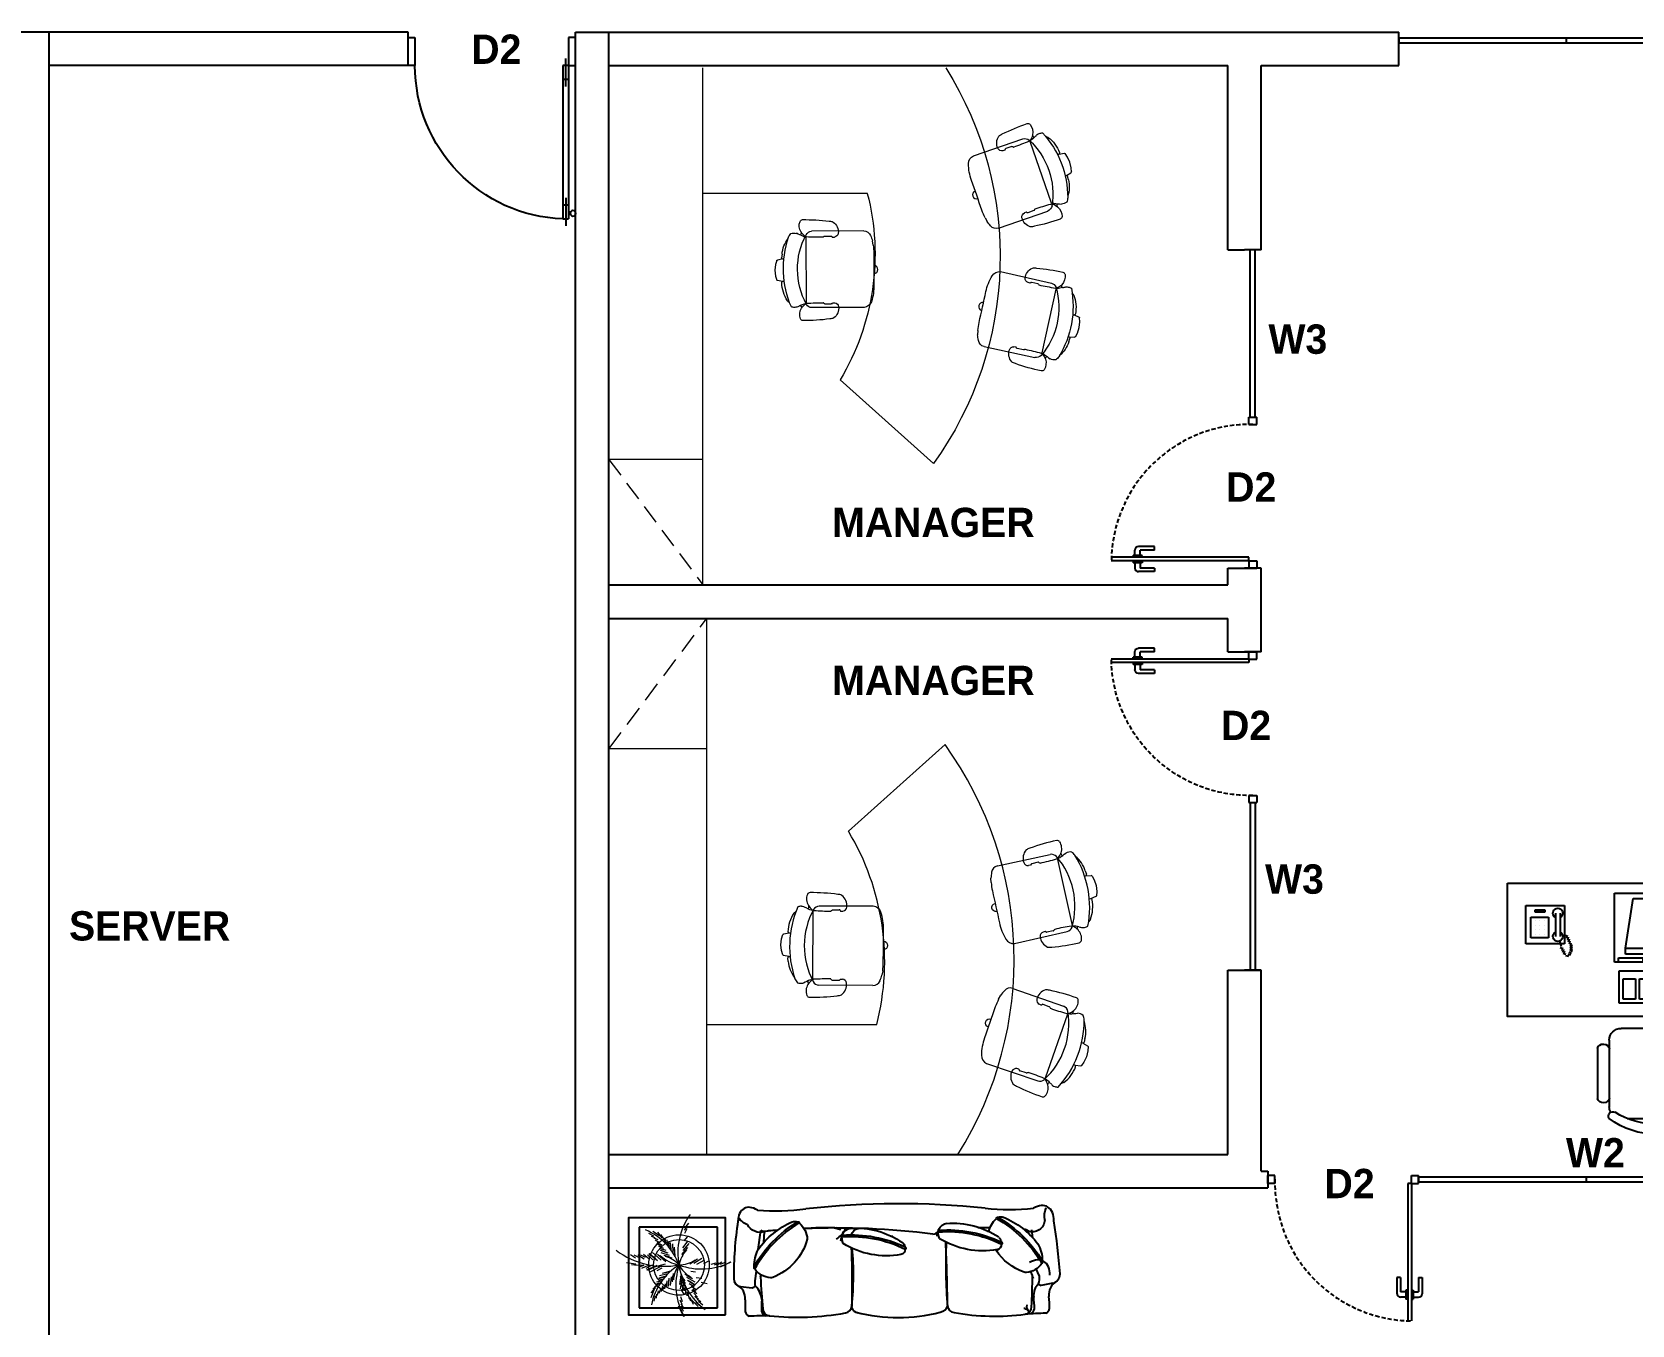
# Model space of a CAD drawing. Header units: inches. Extents: x 478327 to 492265, y -26791 to -22136.
# Drawn here: x 480167.1 to 480597, y -26085 to -25737.6 of the extents above; entities that cross this region are included whole.
import ezdxf

# ---------------------------------------------------------------- set-up
doc = ezdxf.new("R2010")
doc.units = ezdxf.units.IN
doc.header["$MEASUREMENT"] = 0
doc.linetypes.add('DASHED', pattern=[0.75, 0.5, -0.25])
doc.linetypes.add('HIDDEN2', pattern=[0.1875, 0.125, -0.0625])
for name, color, linetype in [('_new', 212, 'Continuous'), ('A-Door', 1, 'Continuous'), ('furniture', 201, 'Continuous'), ('GLAZING', 4, 'Continuous'), ('I-WALL-FULL', 5, 'Continuous'), ('I-WALL-IN', 3, 'Continuous')]:
    doc.layers.add(name, color=color, linetype=linetype)
for name, color, linetype, lineweight in [('A-furniture', 8, 'Continuous', 9), ('COL HATCH', 56, 'Continuous', 0), ('I-ANNO-TEXT', 7, 'Continuous', 18), ('steps', 165, 'Continuous', 9), ('TREE', 94, 'Continuous', 0)]:
    doc.layers.add(name, color=color, linetype=linetype, lineweight=lineweight)
doc.styles.add('MICRO', font='')
doc.styles.get('MICRO').set_extended_font_data('MicrogrammaSSi', bold=True)

# ---------------------------------------------------------------- blocks, each defined once
blk = doc.blocks.new('2D-R120')
at = {"layer": 'A-Door'}
for p, q in [((-0.09, 1.299), (-0.05, 1.299)), ((-0.09, 0.2), (-0.09, 1.299)), ((-0.07, 1.149), (-0.07, 1.349)), ((-0.05, 0.2), (-0.05, 1.299)), ((-0.038, 1.267), (-0.05, 1.267)), ((-0.09, 1.199), (-0.05, 1.199)), ((-0.038, 1.251), (-0.05, 1.251)), ((-0.07, 0.35), (-0.07, 0.15)), ((-0.05, 0.3), (-0.09, 0.3)), ((-1.15, 0.2), (-1.2, 0.2)), ((-1.2, 0.2), (-1.2, 0)), ((-1.15, 0), (-1.15, 0.2)), ((-0.05, 0.2), (-0.09, 0.2)), ((-0.05, 0), (-0.05, 0.2)), ((-0.05, 0.2), (0, 0.2)), ((0, 0.2), (0, 0)), ((-1.2, 0), (-1.15, 0)), ((0, 0), (-0.05, 0))]:
    blk.add_line(p, q, dxfattribs=at)
blk.add_circle((-0.018, 1.259), 0.02, dxfattribs=at)
blk.add_arc((-0.05, 0.2), 1.1, 92.0839, 180, dxfattribs=at)
blk = doc.blocks.new('A$C6A0E07C9')
at = {"layer": 'A-furniture'}
for p, q in [((-0.2691, 0.1773), (-0.2664, 0.2046)), ((-0.2138, 0.2718), (0.1182, 0.2876)), ((-0.0121, 0.2424), (-0.025, 0.2422)), ((-0.0115, 0.2426), (-0.0121, 0.2424)), ((-0.0112, 0.2428), (-0.0115, 0.2426)), ((-0.0079, 0.2484), (-0.0112, 0.2428)), ((0.0377, 0.2515), (-0.0033, 0.2499)), ((0.0418, 0.2505), (0.045, 0.2473)), ((0.045, 0.2473), (0.0464, 0.2461)), ((0.0464, 0.2461), (0.0478, 0.2453)), ((0.0478, 0.2453), (0.0485, 0.2451)), ((0.1585, 0.2497), (0.1792, -0.1667)), ((0.3146, 0.1213), (0.3056, 0.1197)), ((0.3131, 0.1211), (0.3466, 0.116)), ((0.3152, 0.1516), (0.3188, 0.1294)), ((0.3514, 0.1128), (0.36, 0.0876)), ((-0.2907, 0.0196), (-0.2893, 0.0294)), ((-0.2883, 0.01), (-0.2907, 0.0196)), ((-0.2893, 0.0294), (-0.2841, 0.0379)), ((-0.2824, 0.002), (-0.2883, 0.01)), ((-0.2841, 0.0379), (-0.2762, 0.0438)), ((-0.2739, -0.003), (-0.2824, 0.002)), ((-0.2762, 0.0438), (-0.2666, 0.0462)), ((0.3636, 0.0146), (0.3576, -0.0113)), ((0.36, 0.0876), (0.3659, 0.0513)), ((0.3659, 0.0513), (0.3636, 0.0146)), ((-0.2641, -0.0045), (-0.2739, -0.003)), ((0.3108, -0.0224), (0.3218, -0.0234)), ((0.3197, -0.023), (0.3546, -0.0146)), ((0.3546, -0.0146), (0.3564, -0.0132)), ((0.3564, -0.0132), (0.3576, -0.0113)), ((0.0087, -0.176), (-0.0042, -0.1772)), ((0.0094, -0.1763), (0.0087, -0.176)), ((0.0097, -0.1764), (0.0094, -0.1763)), ((0.0135, -0.1816), (0.0097, -0.1764)), ((0.0591, -0.1802), (0.0183, -0.1827)), ((0.0631, -0.1788), (0.066, -0.1753)), ((0.066, -0.1753), (0.0673, -0.174)), ((0.0673, -0.174), (0.0686, -0.173)), ((0.0686, -0.173), (0.0692, -0.1728)), ((0.2962, -0.1472), (0.2839, -0.1595)), ((-0.1895, -0.2174), (0.1433, -0.1996))]:
    blk.add_line(p, q, dxfattribs=at)
for centre, radius, start, end in [((0.0274, 0.2777), 0.0792, 129.49988, 189.11522), ((0.0065, 0.2825), 0.0635, 94.07923, 117.59377), ((0.2241, -0.8917), 1.2574, 92.35943, 100.17565), ((0.1721, 0.3454), 0.0192, 28.12557, 89.24362), ((0.1209, 0.3234), 0.0749, 330.37939, 24.51295), ((0.5941, -0.0351), 0.8932, 162.12026, 164.43231), ((-0.21, 0.2233), 0.0487, 94.52598, 161.01093), ((-0.0222, 0.2712), 0.0292, 192.00474, 264.44095), ((-0.0038, 0.2437), 0.00623, 84.84548, 131.31741), ((0.0374, 0.2414), 0.0101, 64.52807, 88.63913), ((0.0007, 1.5534), 1.3091, 272.08986, 276.67605), ((0.117, 0.2414), 0.0463, 34.09018, 88.4441), ((0.1493, 0.274), 0.0211, 279.8693, 313.34338), ((-0.2488, 0.0248), 0.4712, 334.59734, 30.97321), ((0.1704, 0.2449), 0.0129, 130.13659, 158.01734), ((0.1866, 0.1808), 0.0779, 100.05254, 108.26721), ((0.1077, 0.3263), 0.0879, 309.67257, 333.02228), ((-1.1254, 2.7931), 2.8487, 297.11573, 298.06946), ((-0.9196, -0.0126), 1.143, 14.09314, 15.00562), ((0.2336, 0.2226), 0.0597, 72.52818, 107.70113), ((0.1951, 0.2221), 0.0806, 25.51985, 45.53867), ((-0.3014, 0.0263), 0.6141, 339.61076, 22.04666), ((0.1276, 0.1249), 0.1894, 8.09249, 40.8276), ((0.1816, 0.1421), 0.4521, 175.52891, 182.09908), ((72.2191, 3.6268), 72.5738, 182.765274, 182.924882), ((0.31, 0.1288), 0.0088, 301.08798, 3.16667), ((0.3467, 0.1108), 0.00513, 22.81842, 91.00758), ((0.0809, -0.0616), 0.3414, 182.48103, 200.75528), ((0.1162, -0.0378), 0.2107, 328.69616, 1.80788), ((0.3177, -0.0315), 0.00903, 2.12372, 63.37094), ((-0.1856, -0.1603), 0.0572, 202.88209, 266.11689), ((0.0015, -0.2058), 0.0292, 101.25248, 173.68869), ((0.0171, -0.1766), 0.00623, 234.37601, 280.84795), ((0.0579, -0.1702), 0.0101, 277.0543, 301.16536), ((0.1515, -1.4793), 1.3091, 89.01739, 93.60357), ((0.138, -0.155), 0.0449, 276.79393, 330.15211), ((0.1724, -0.1915), 0.0211, 52.35005, 85.82413), ((0.197, -0.1553), 0.0211, 212.66016, 229.03524), ((0.1633, -0.2919), 0.1223, 63.05477, 80.63565), ((0.1362, -0.2476), 0.0879, 32.67116, 56.02087), ((-0.9196, -0.0126), 1.143, 350.69637, 351.61264), ((0.3239, 0.0551), 0.2601, 246.15386, 250.81737), ((0.249, -0.1528), 0.0392, 254.29981, 275.99109), ((0.2537, -0.1401), 0.0518, 269.3553, 293.37881), ((0.0516, -0.2073), 0.0792, 176.57822, 236.19355), ((0.0312, -0.2142), 0.0635, 248.09967, 271.6142), ((0.1312, 0.9758), 1.2574, 265.51777, 273.33401), ((0.2022, -0.2604), 0.0192, 276.44982, 337.56787), ((0.1491, -0.2435), 0.0749, 341.18048, 35.31404)]:
    blk.add_arc(centre, radius, start, end, dxfattribs=at)
blk = doc.blocks.new('*U152')
at = {"layer": 'A-furniture'}
for p, q in [((2.5, -0.6), (2.5, 0)), ((3.3, -0.6), (0, -0.6)), ((0.8, -0.6), (0.8, -1.65)), ((1.9915, -1.4758), (2.5254, -2.0716))]:
    blk.add_line(p, q, dxfattribs=at)
at = {"layer": 'A-furniture', "linetype": 'HIDDEN2'}
blk.add_line((2.5, 0), (3.3, -0.6), dxfattribs=at)
at = {"layer": 'A-furniture'}
for centre, radius, start, end in [((1.1885, -0.1453), 1.5541, 255.52138, 301.11099), ((1.2039, -0.2339), 2.2635, 237.86798, 305.72146)]:
    blk.add_arc(centre, radius, start, end, dxfattribs=at)
for p, rotation in [((1.3234, -1.428), 86.85652716130764), ((0.6913, -2.5849), 248.0226334994808), ((1.5459, -2.6506), 279.5773348211345)]:
    blk.add_blockref('A$C6A0E07C9', p, dxfattribs=dict(at, rotation=rotation))
blk = doc.blocks.new('*U153')
at = {"layer": 'A-furniture'}
for p, q in [((2.5, -0.6), (2.5, 0)), ((3.3, -0.6), (0, -0.6)), ((0.8, -0.6), (0.8, -1.65)), ((1.992, -1.476), (2.525, -2.072))]:
    blk.add_line(p, q, dxfattribs=at)
at = {"layer": 'A-furniture', "linetype": 'HIDDEN2'}
blk.add_line((2.5, 0), (3.3, -0.6), dxfattribs=at)
at = {"layer": 'A-furniture'}
for centre, radius, start, end in [((1.189, -0.145), 1.554, 255.5214, 301.111), ((1.204, -0.234), 2.264, 237.868, 305.7215)]:
    blk.add_arc(centre, radius, start, end, dxfattribs=at)
for p, rotation in [((1.323, -1.428), 86.85652716130764), ((0.691, -2.585), 248.0226334994808), ((1.546, -2.651), 279.5773348211345)]:
    blk.add_blockref('A$C6A0E07C9', p, dxfattribs=dict(at, rotation=rotation))
blk = doc.blocks.new('glass doors- 900')
for p, q in [((387080.9, -15045.5), (387080.9, -14224.6)), ((387102.3, -15045.5), (387102.3, -14226.3)), ((387016.6, -14483.4), (387016.6, -14387)), ((387070.1, -14365.5), (387038, -14365.5)), ((387038, -14483.4), (387038, -14397.7)), ((387070.1, -14397.7), (387038, -14397.7)), ((387080.9, -14354.8), (387070.1, -14354.8)), ((387070.1, -14408.4), (387070.1, -14354.8)), ((387080.9, -14408.4), (387070.1, -14408.4)), ((387102.3, -14354.8), (387113, -14354.8)), ((387102.3, -14408.4), (387113, -14408.4)), ((387113, -14408.4), (387113, -14354.8)), ((387113, -14365.5), (387145.1, -14365.5)), ((387113, -14397.7), (387145.1, -14397.7)), ((387145.1, -14483.4), (387145.1, -14397.7)), ((387166.6, -14483.4), (387166.6, -14387)), ((387038, -14483.4), (387016.6, -14483.4)), ((387145.1, -14483.4), (387166.6, -14483.4)), ((387038, -15045.5), (387038, -15092.6)), ((387080.9, -15045.5), (387038, -15045.5)), ((387080.9, -15092.6), (387038, -15092.6)), ((387080.9, -15045.5), (387080.9, -15092.6)), ((387080.9, -15045.5), (387080.9, -15092.6)), ((387080.9, -15045.5), (387102.3, -15045.5)), ((387895.1, -15045.5), (387895.1, -15092.6)), ((387895.1, -15045.5), (387895.1, -15092.6)), ((387895.1, -15045.5), (387895.1, -15045.5)), ((387895.1, -15045.5), (387938, -15045.5)), ((387895.1, -15092.6), (387938, -15092.6)), ((387938, -15045.5), (387938, -15092.6))]:
    blk.add_line(p, q)
at = {"linetype": 'DASHED', "ltscale": 50}
blk.add_arc((387070.1, -15049.8), 825.3, 358.60282, 89.25501, dxfattribs=at)
for centre, start, end in [((387038, -14387), 90, 180), ((387145.1, -14387), 0, 90)]:
    blk.add_arc(centre, 21.4, start, end)
blk = doc.blocks.new('S2')
for p, q in [((7760.95, -14860.18, -259.97), (7758.62, -14860.52, -259.97)), ((7762.35, -14856.62, -259.97), (7762.67, -14859.42, -259.97)), ((7753.34, -14860.91, -259.97), (7748.8, -14861.51, -259.97)), ((7751.69, -14862.25, -259.97), (7748.99, -14862.41, -259.97)), ((7760.07, -14861.48, -259.97), (7759.49, -14861.64, -259.97)), ((7748.63, -14880.88, -259.97), (7748.13, -14879.09, -259.97)), ((7749.31, -14926.12, -259.97), (7748.99, -14926.09, -259.97)), ((7750.55, -14927.36, -259.97), (7748.62, -14927.15, -259.97)), ((7759.67, -14928.91, -259.97), (7758.11, -14928.21, -259.97)), ((7759.69, -14927.33, -259.97), (7758.76, -14926.88, -259.97)), ((7761.55, -14932.25, -259.97), (7762.1, -14929.41, -259.97))]:
    blk.add_line(p, q)
for centre, radius, start, end in [((7745.72, -14856.76, -259.97), 0.616, 8.7812, 93.9649), ((7743.31, -14859.65, -259.97), 4.23, 18.3155, 55.9507), ((7772.47, -14886.19, -259.97), 30.23, 119.7403, 148.4853), ((7772.56, -14886.11, -259.97), 29.81, 119.0947, 149.1796), ((7745.85, -14861.35, -259.97), 3.37, 340.5988, 64.1181), ((7757.31, -14868.59, -259.97), 8.65, 88.8606, 117.33), ((7757.13, -14860.63, -259.97), 0.443, 39.8439, 118.628), ((7757.69, -14860.33, -259.97), 0.443, 39.8439, 118.628), ((7754.82, -14864.41, -259.97), 5.44, 5.7587, 53.0793), ((7761.46, -14862.87, -259.97), 2.74, 73.9254, 100.567), ((7765.67, -14877.75, -259.97), 20.87, 126.211, 155.6473), ((7746.03, -14862.56, -259.97), 2.96, 350.1248, 20.6755), ((7755.74, -14863.39, -259.97), 4.51, 346.6525, 354.1346), ((7747.16, -14859.41, -259.97), 13.9, 285.5795, 338.8469), ((7748.43, -14869.71, -259.97), 1.84, 162.4808, 201.9814), ((7746.99, -14870.55, -259.97), 0.317, 154.9879, 265.1659), ((7751.1, -14867.53, -259.97), 5.27, 219.3724, 267.7984), ((7767.75, -14884.64, -259.97), 19.54, 175.7144, 214.9476), ((7750.61, -14883.48, -259.97), 2.37, 111.6844, 176.7174), ((7750.53, -14884.49, -259.97), 3.31, 64.4192, 103.7949), ((7780.07, -14883.47, -259.97), 30.23, 175.8431, 205.4794), ((7780.05, -14883.36, -259.97), 29.81, 175.8712, 206.1737), ((7734.82, -14891.99, -259.97), 20.1, 350.0386, 31.4635), ((7667.25, -14893.21, -259.97), 83, 359.8284, 0.0534), ((7753.15, -14894.66, -259.97), 1.84, 219.4749, 258.9755), ((7753.07, -14896.33, -259.97), 0.317, 211.982, 322.16), ((7753.32, -14895.18, -259.97), 1.33, 269.1855, 347.4425), ((7768.08, -14907.81, -259.97), 21.05, 176.4198, 212.5768), ((7749.43, -14906.79, -259.97), 2.37, 111.6844, 176.7174), ((7749.34, -14907.8, -259.97), 3.31, 64.4192, 103.7949), ((7778.89, -14906.79, -259.97), 30.23, 175.8431, 205.4794), ((7778.87, -14906.67, -259.97), 29.81, 175.8712, 206.1737), ((7733.63, -14915.31, -259.97), 20.1, 350.0386, 31.4635), ((7745.91, -14918.86, -259.97), 0.317, 93.6296, 203.8077), ((7771.8, -14903.84, -259.97), 29.81, 209.616, 239.7009), ((7749.96, -14921.96, -259.97), 5.27, 98.2953, 139.4232), ((7666.06, -14916.52, -259.97), 83, 359.8284, 0.0534), ((7745.85, -14930, -259.97), 13.9, 19.9487, 55.855), ((7747.33, -14919.73, -259.97), 1.84, 156.8142, 196.3147), ((7764.74, -14912.05, -259.97), 20.87, 203.1482, 232.5846), ((7771.72, -14903.76, -259.97), 30.23, 210.3103, 239.0553), ((7751.97, -14917.98, -259.97), 1.84, 219.4749, 258.9755), ((7751.88, -14919.64, -259.97), 0.317, 211.982, 322.16), ((7751.95, -14917.98, -259.97), 1.84, 275.1665, 333.9249), ((7746.15, -14927.29, -259.97), 2.98, 271.7294, 21.6449), ((7753.61, -14925.16, -259.97), 5.44, 305.7162, 353.0368), ((7754.51, -14926.2, -259.97), 4.51, 4.6609, 12.1431), ((7756.19, -14921.03, -259.97), 8.65, 241.4655, 269.9349), ((7756.43, -14929.29, -259.97), 0.443, 240.1676, 318.9516), ((7760.28, -14924.27, -259.97), 4.68, 262.4886, 288.6858), ((7745.4, -14935.78, -259.97), 5.57, 81.3598, 112.0844)]:
    blk.add_arc(centre, radius, start, end)
at = {"extrusion": (0, 0, -1)}
for centre, major_axis, ratio, start_param, end_param in [((7748.69, -14860.12, -259.97), (-5.33, 2.45), 0.618231, -0.782341, 0.90137), ((7764.07, -14980.81, -259.97), (-14.05, 125.27), 0.840101, -0.033285, 0.098345), ((7760.44, -14856.74, -259.97), (-1.92, 0.02), 0.909091, 1.5507, 3.064927), ((7765.23, -14854.64, -259.97), (-3.45, 0.04), 0.909091, 4.616161, 5.890683), ((7759.35, -14858.41, -259.97), (-3.5, 0.04), 0.909091, 3.452305, 3.740947), ((7765.58, -14853.88, -259.97), (-0.07, 7.87), 0.730686, 3.178935, 3.779527), ((7767.64, -14913.79, -259.97), (-61.66, 0.65), 0.909091, 1.527079, 1.573647), ((7767.94, -14859.21, -259.97), (-1.68, 0.02), 0.909091, 1.838774, 2.80094), ((7887.33, -14863.6, -259.97), (-117.9, 2.34), 0.701645, -0.028543, 0.03079), ((7677.69, -14865.16, -259.97), (-66.33, 0.7), 0.909091, 3.056167, 3.251523), ((7918.72, -14877.14, -259.97), (-170.47, 1.79), 0.909091, 0.062984, 0.077367), ((7750.8, -14863.53, -259.97), (-1.92, 0.02), 0.909091, 0.073573, 0.254317), ((7755.81, -14958.22, -259.97), (-106.5, 1.12), 0.909091, 1.601237, 1.67337), ((7767.55, -14917.78, -259.97), (-61.66, 0.65), 0.909091, 1.527079, 1.573647), ((7767.52, -14863.75, -259.97), (-1.92, 0.02), 0.909091, 1.671525, 3.054326), ((7767.85, -14863.2, -259.97), (-1.68, 0.02), 0.909091, 1.838774, 2.80094), ((7625.76, -14867.33, -259.97), (-143.96, 5.46), 0.676516, 3.047551, 3.236619), ((7918.77, -14885.56, -259.97), (-56.67, 170.11), 0.945934, -1.364547, -1.189534), ((7906.15, -14894.69, -259.97), (0.61, 182.63), 0.897038, 4.593422, 4.831356), ((7918.56, -14877.6, -259.97), (-170.46, 0.69), 0.536179, -0.0526, 0.047155), ((7750.23, -14881.6, -259.97), (-1.92, 0.02), 0.909091, -0.24465, -0.078017), ((7748.93, -14879.86, -259.97), (2.27, 2.13), 0.476848, 1.109479, 2.221764), ((7751.35, -14882.61, -259.97), (-1.92, 0.02), 0.909091, 1.024067, 1.570796), ((7765.41, -14862.06, -259.97), (71.88, 1.3), 0.30023, 1.544001, 1.749104), ((7759.78, -14787.96, -259.97), (1.28, 96), 0.86194, 3.038922, 3.206734), ((7766.81, -14881.83, -259.97), (-1.92, 0.02), 0.909091, 3.234144, 4.611498), ((7766.43, -14885.27, -259.97), (2.24, 0.26), 0.837773, -1.064914, 0.027587), ((7625.34, -14892.05, -259.97), (-144.49, 3.91), 0.529908, 2.993004, 3.260063), ((7747.75, -14903.17, -259.97), (-1.92, 0.02), 0.909091, 3.141593, 4.144269), ((7750.16, -14905.92, -259.97), (-1.92, 0.02), 0.909091, 1.024067, 1.570796), ((7770.3, -14486.68, -259.97), (297.02, 297.02), 1, 2.364112, 2.400713), ((7712.18, -17282.93, -259.97), (47.25, 2376.62), 0.211754, -0.015411, 0.015411), ((7766.76, -14908.45, -259.97), (-1.92, 0.02), 0.909091, 1.670835, 3.049052), ((7766.82, -14903.87, -259.97), (0.04, 2.94), 0.649613, 1.947736, 2.930335), ((7622.31, -14920.4, -259.97), (147.21, 3.45), 0.627362, -0.093877, 0.09313), ((7922.42, -14914.98, -259.97), (-174.26, 1.83), 0.909091, -0.02429, -0.005812), ((7677.41, -14921.74, -259.97), (-66.33, 0.7), 0.909091, 3.031662, 3.227019), ((7750.46, -14925.16, -259.97), (-1.92, 0.02), 0.909091, -0.644287, -0.073581), ((7767.24, -14927.78, -259.97), (-0.43, 1.87), 0.909091, 0, 1.002676), ((7767.19, -14925.33, -259.97), (-1.92, 0.02), 0.909091, 3.260925, 4.643725), ((7769.35, -14924.79, -259.97), (-0.43, 1.87), 0.909091, 4.16566, 4.712389), ((7886.7, -14933.56, -259.97), (-117.81, 5.04), 0.710878, -0.023974, 0.035359), ((7748.26, -14928.25, -259.97), (5.24, 2.6), 0.644336, 2.2077, 3.955564), ((7761.41, -14927.27, -259.97), (5.24, 2.6), 0.644336, 2.2077, 3.955564), ((7736.37, -14313.11, -259.97), (-675.96, 7.11), 0.909091, 4.657058, 4.668338), ((7758.96, -14930.25, -259.97), (-3.39, 0.04), 0.909091, 1.877441, 2.006467), ((7764.44, -14930.71, -259.97), (-3.45, 0.04), 0.909091, 0.681701, 1.699089), ((7758.73, -14930.25, -259.97), (-3.5, 0.04), 0.909091, 2.622382, 2.862945), ((7770.17, -14871.76, -259.97), (-61.66, 0.65), 0.909091, -1.541581, -1.495014), ((7767.4, -14926.28, -259.97), (-1.68, 0.02), 0.909091, 3.51431, 4.476477), ((7784.65, -14682.24, -259.97), (37.05, 250.44), 0.806916, 3.083864, 3.147073), ((7759.21, -14931.82, -259.97), (-2.39, 0.03), 0.909091, 3.32703, 4.655766), ((7764.31, -14934.38, -259.97), (-3.45, 0.04), 0.909091, 0.424568, 1.699089), ((7770.04, -14875.43, -259.97), (-61.66, 0.65), 0.909091, -1.541581, -1.495014), ((7767.27, -14929.95, -259.97), (-1.68, 0.02), 0.909091, 3.51431, 4.476477)]:
    blk.add_ellipse(centre, major_axis=major_axis, ratio=ratio, start_param=start_param, end_param=end_param, dxfattribs=at)
blk.add_ellipse((7750.33, -14885.12, -259.97), major_axis=(2.01, 0.67), ratio=0.819488, start_param=1.451799, end_param=2.752557)
blk = doc.blocks.new('A$C72E32A15')
at = {"layer": 'COL HATCH'}
for radius in [186.9, 156.9]:
    blk.add_circle((-136.2, -34.2), radius, dxfattribs=at)
at = {"layer": 'furniture'}
for p, q in [((-373.7, 230), (-373.7, -268.9)), ((110.8, 230), (-373.7, 230)), ((110.8, -268.9), (110.8, 230)), ((-373.7, -268.9), (110.8, -268.9))]:
    blk.add_line(p, q, dxfattribs=at)
at = {"layer": 'TREE'}
for p, q in [((-297.1, 242.8), (-240.4, 198.1)), ((-283.3, 215.3), (-255.8, 191.2)), ((-254.1, 222.1), (-216.3, 184.4)), ((-224.9, 210.1), (-206, 167.2)), ((-165.7, 284.7), (-133, 220.4)), ((-164.8, 254), (-150, 220.6)), ((-163.3, 228.7), (-148.8, 206.8)), ((-156.6, 210.4), (-142.7, 183.2)), ((-271.3, 193), (-249, 179.2)), ((-257.6, 179.2), (-233.5, 160.3)), ((-250.7, 163.8), (-228.3, 139.7)), ((-245.5, 144.9), (-216.3, 120.8)), ((-240.4, 132.9), (-223.2, 114)), ((-240.4, 117.4), (-211.1, 98.5)), ((-230, 100.2), (-199.1, 81.4)), ((-209.4, 189.5), (-190.5, 143.2)), ((-201.2, 174.3), (-188.8, 131.1)), ((-186.6, 156.4), (-186.3, 130.9)), ((-176.5, 145.4), (-181.1, 110.9)), ((-181, 104.5), (-148.1, 57)), ((-170.1, 126.4), (-175.9, 90.6)), ((-173.1, 121.6), (-144, 74)), ((-167, 147.1), (-148.4, 117.7)), ((-160.2, 124.7), (-166.9, 69.3)), ((-158.7, 121.2), (-164.1, 80.5)), ((-156.8, 193.5), (-146.7, 162.3)), ((-145.9, 112.4), (-156.1, 55.6)), ((-68, 99.5), (-76.1, 47.8)), ((-48.1, 114), (-52.7, 81.7)), ((-35, 120.1), (-44.3, 98)), ((-26.8, 129.2), (-35.7, 94.9)), ((-12.7, 141), (-24.4, 112.6)), ((15.7, 103.1), (-16.2, 75.5)), ((-2.3, 153), (-8.9, 125.1)), ((25.4, 116.1), (-6.6, 81.7)), ((4, 170.1), (1.1, 145.6)), ((36.9, 137.3), (7.8, 104.3)), ((18.2, 189.1), (8.6, 156.2)), ((35.6, 166.9), (18.3, 119.9)), ((-310.2, 83.1), (-273.6, 73.5)), ((-277.5, 49), (-241.5, 44.7)), ((-238.5, 9.2), (-209, 6.7)), ((-235.2, 91.7), (-188.8, 60.8)), ((-235.2, 72.8), (-185.3, 43.6)), ((-233.5, 88.2), (-199.1, 65.9)), ((-219.7, 52.2), (-171.6, 23)), ((-211.1, 47.9), (-185.3, 33.3)), ((-175.7, 79.3), (-144.3, 32.5)), ((-140.3, 87.3), (-149.4, 31.7)), ((-142.6, 78), (-148.3, 48.9)), ((-95.5, 70.8), (-101.4, 18.4)), ((-95.8, 61.8), (-98.1, 34.1)), ((-84.1, 92.1), (-89.3, 38.2)), ((-34.4, 17), (-85.3, 2.9)), ((-70.3, 96.7), (-75.7, 58.6)), ((-43.3, 15.3), (-70.2, 8.7)), ((-15.2, 31.7), (-67.6, 18)), ((-58.7, 98.5), (-62.6, 64.7)), ((-10.4, 48.7), (-60.2, 32.6)), ((-12.8, 46), (-49.5, 34.6)), ((-12.9, 57.8), (-45.6, 48.6)), ((0, 0), (-32.6, -17.6)), ((0.8, 70.6), (-30.4, 61)), ((42.4, 8.9), (-21.7, -24.5)), ((6.2, 83.7), (-15.4, 73.4)), ((-456.1, -51.3), (-390.5, -21.2)), ((-425.4, -51.6), (-391.4, -38.1)), ((-400, -51.1), (-377.6, -37.4)), ((-381.5, -45.1), (-353.8, -32.2)), ((-364.6, -46), (-333.1, -37)), ((-318.7, -57.9), (-288.5, -40.5)), ((-293.4, -65), (-244.7, -37.8)), ((-276.6, -73.6), (-227.9, -42.5)), ((-251.2, -69.2), (-203.3, -39.7)), ((-106.4, -144.2), (-110, -91.6)), ((-41.4, -95.1), (-91.6, -78.8)), ((-50.2, -93), (-76.9, -85.3)), ((-22.9, -110.6), (-74.7, -94.7)), ((-2, -101.6), (-54.8, -55.1)), ((15.4, -23.3), (-52.5, -41.9)), ((-10.3, -93), (-37.4, -67.7)), ((28.3, -112.4), (-25.1, -63.8)), ((50.9, -105.4), (-3.3, -61.5)), ((62.4, -3.6), (-1.2, -32.2)), ((46.1, -104.6), (6.7, -71.9)), ((57.6, -3.1), (11.1, -24.7)), ((59.2, -96), (25.1, -66.1)), ((68, -14.8), (27.5, -35)), ((83.5, -101.9), (50.1, -74.1)), ((93, -15.2), (53.6, -33.6)), ((102, -96.2), (73, -82.7)), ((118.2, -97.8), (78.7, -71.9)), ((110.1, -23.3), (79.5, -32.4)), ((136.8, -34), (80.7, -35.3)), ((158, -38.1), (95.7, -32.8)), ((142.7, -96.9), (105.7, -79.2)), ((188.4, -48.9), (130.1, -42.3)), ((163.7, -99.4), (132.2, -77.7)), ((-197.3, -166.6), (-158.9, -123.4)), ((-191.5, -184.5), (-156.9, -140.8)), ((-189, -142.2), (-152.2, -99.6)), ((-188.4, -210.6), (-166.5, -183.6)), ((-106.3, -135.2), (-107.3, -107.5)), ((-95.8, -166), (-98.8, -111.9)), ((-82.2, -171.2), (-86.1, -133)), ((-80.1, -174.1), (-85.9, -122.1)), ((-70.7, -173.5), (-73.2, -139.6)), ((-18.8, -127.8), (-67.8, -109.6)), ((-60.9, -189.5), (-64, -157)), ((-21.1, -125), (-57.3, -112.1)), ((-49.2, -197.4), (-54.9, -174.1)), ((-21.7, -136.7), (-54, -126.2)), ((-32, -210.5), (-52.7, -173.8)), ((-21.3, -222.7), (-48.5, -184.4)), ((-8.6, -150.2), (-39.3, -139.2)), ((2.1, -174.1), (-29.8, -158.5)), ((-5.2, -164.3), (-25, -150.8)), ((10.8, -190.3), (-14.7, -173.1)), ((20.4, -202.9), (-5.6, -190.8)), ((-194.5, -292), (-177.5, -272.1)), ((-185.7, -274.7), (-168.6, -249.3)), ((-183.9, -257.9), (-170.1, -228.2)), ((-2.7, -238.1), (-29.2, -203)), ((26.5, -242.8), (-16.1, -216.5)), ((35.9, -212.5), (12.6, -204.7)), ((51.7, -230.2), (21.5, -214.2))]:
    blk.add_line(p, q, dxfattribs=at)
for centre, radius, start, end in [((-532.4, -81.7), 399, 6.83466, 54.09553), ((-515.6, 89.2), 399, 341.97644, 29.23731), ((-332.4, 284.2), 374, 301.64108, 348.90196), ((-296.4, -118.7), 181.1, 27.78652, 61.2768), ((-317.1, -43.5), 181.1, 2.92829, 36.41857), ((-271.1, 68.9), 169.8, 322.59294, 356.08322), ((-274.3, -408.5), 399, 69.75094, 117.01181), ((-134, -215.3), 181.1, 90.7028, 124.19308), ((-527.7, -111.4), 399, 323.89252, 11.15339), ((-314.7, -3.4), 181.1, 316.71125, 350.20154), ((-45.1, -524.6), 498.7, 53.26338, 100.52425), ((215, 94.4), 374, 200.11558, 247.37646), ((-8.2, 77.3), 169.8, 221.06744, 254.55772), ((-177.2, -256.9), 226.4, 46.08211, 79.5724)]:
    blk.add_arc(centre, radius, start, end, dxfattribs=at)
blk = doc.blocks.new('DESK4')
blk.add_lwpolyline([(34, -36), (34, 36), (0, 36), (0, -36)], close=True)
blk = doc.blocks.new('RECTANG')
for p, q in [((1, 1), (0, 1)), ((0, 1), (0, 0)), ((1, 0), (1, 1)), ((0, 0), (1, 0))]:
    blk.add_line(p, q)
blk = doc.blocks.new('IBMAT', base_point=(61, 306))
for p, q in [((75, 307), (75, 306)), ((81, 307), (75, 307)), ((81, 306), (81, 307))]:
    blk.add_line(p, q)
at = {"xscale": 21, "yscale": 17, "zscale": 21}
blk.add_blockref('RECTANG', (61, 306), dxfattribs=at)
blk = doc.blocks.new('KEYBOARD', base_point=(60, 294))
for p, xscale, yscale, zscale in [((60, 294), 19, 8, 19), ((61, 295), 13, 5, 13), ((75, 295), 3, 5, 3)]:
    blk.add_blockref('RECTANG', p, dxfattribs=dict(xscale=xscale, yscale=yscale, zscale=zscale))
blk = doc.blocks.new('A$C79A54892')
at = {"layer": 'furniture'}
for p, q in [((0.917, 1.8), (1.363, 1.8)), ((0.689, 1.264), (0.689, 1.646)), ((0.78, 1.2), (0.78, 1.71)), ((1.5, 1.71), (1.5, 1.641)), ((1.5, 1.641), (1.5, 1.2)), ((1.591, 1.264), (1.591, 1.646)), ((1.41, 1.11), (0.87, 1.11)), ((2.294, 0.795), (2.294, 0)), ((2.746, 0.795), (2.294, 0.795)), ((2.686, 0.855), (2.354, 0.855)), ((2.746, 0), (2.746, 0.795)), ((2.084, 0.629), (1.604, 0.629)), ((1.604, 0.629), (1.604, 0.149)), ((2.084, 0.149), (2.084, 0.629)), ((0.405, 0.491), (0.427, 0.499)), ((0.412, 0.506), (0.434, 0.513)), ((0.419, 0.52), (0.441, 0.527)), ((0.427, 0.535), (0.448, 0.542)), ((0.446, 0.552), (0.467, 0.559)), ((0.463, 0.542), (0.484, 0.549)), ((0.47, 0.527), (0.491, 0.535)), ((0.477, 0.513), (0.499, 0.52)), ((0.477, 0.499), (0.499, 0.506)), ((0.477, 0.484), (0.499, 0.491)), ((0.904, 0.542), (0.904, 0.498)), ((1.399, 0.542), (0.904, 0.542)), ((0.904, 0.498), (1.399, 0.498)), ((0.904, 0.498), (0.962, 0.116)), ((1.343, 0.116), (1.399, 0.498)), ((1.399, 0.498), (1.399, 0.542)), ((2.004, 0.549), (1.684, 0.549)), ((1.684, 0.549), (1.684, 0.229)), ((2.004, 0.229), (2.004, 0.549)), ((0.214, 0.39), (0.214, 0.39)), ((0.248, 0.39), (0.248, 0.39)), ((0.282, 0.39), (0.282, 0.39)), ((0.368, 0.228), (0.368, 0.408)), ((0.399, 0.443), (0.412, 0.484)), ((0.404, 0.228), (0.404, 0.408)), ((0.441, 0.398), (0.463, 0.405)), ((0.448, 0.412), (0.47, 0.419)), ((0.455, 0.427), (0.477, 0.434)), ((0.463, 0.441), (0.484, 0.448)), ((0.47, 0.455), (0.491, 0.463)), ((0.477, 0.47), (0.499, 0.477)), ((0.214, 0.356), (0.214, 0.356)), ((0.214, 0.323), (0.214, 0.323)), ((0.214, 0.289), (0.214, 0.289)), ((0.248, 0.356), (0.248, 0.356)), ((0.248, 0.323), (0.248, 0.323)), ((0.248, 0.289), (0.248, 0.289)), ((0.282, 0.356), (0.282, 0.356)), ((0.282, 0.323), (0.282, 0.323)), ((0.282, 0.289), (0.282, 0.289)), ((1.604, 0.149), (2.084, 0.149)), ((1.684, 0.229), (2.004, 0.229)), ((0.962, 0.116), (1.343, 0.116)), ((2.294, 0), (2.746, 0))]:
    blk.add_line(p, q, dxfattribs=at)
for centre, radius, start, end in [((1.14, 1.32), 0.6, 53.1301, 126.8699), ((1.14, 1.255), 0.589, 57.5758, 122.4242), ((0.806, 1.78), 0.0329, 143.3099, 302.0274), ((0.87, 1.71), 0.09, 152.4156, 180), ((1.474, 1.78), 0.0329, 237.9726, 36.6901), ((1.41, 1.71), 0.09, 0, 27.5844), ((0.734, 1.633), 0.0469, 9.2946, 163.7398), ((1.546, 1.633), 0.0469, 16.2602, 170.7054), ((0.734, 1.277), 0.0469, 196.2602, 350.7054), ((1.546, 1.277), 0.0469, 189.2946, 343.7398), ((0.87, 1.2), 0.09, 180, 270), ((1.41, 1.2), 0.09, 270, 0), ((0.386, 0.408), 0.0377, 298.4915, 241.5085), ((0.386, 0.228), 0.0377, 118.4915, 61.5085)]:
    blk.add_arc(centre, radius, start, end, dxfattribs=at)
for name, p, xscale, yscale, zscale, rotation in [('DESK4', (1.08, 1.02), 0.0299999999998839, 0.0299999999998839, 0.0299999999998839, 270.0000000003054), ('KEYBOARD', (1.445, 0.918), 0.03101538461544906, 0.03101538461544906, 0.03101538461544906, 180.0000000002476), ('IBMAT', (1.47, 0.603), 0.03101538461544906, 0.03101538461544906, 0.03101538461544906, 180.0000000002476), ('RECTANG', (0.438, 0.463), 0.2953901644145187, 0.2917466341033005, 0.2953901644145187, 180.0000000002573), ('RECTANG', (0.315, 0.418), 0.1350000000002516, 0.1575000000002935, 0.1350000000002516, 180.0000000002573), ('RECTANG', (0.287, 0.221), 0.07312500000013628, 0.01687500000003145, 0.07312500000013628, 180.0000000002573)]:
    blk.add_blockref(name, p, dxfattribs=dict(at, xscale=xscale, yscale=yscale, zscale=zscale, rotation=rotation))

msp = doc.modelspace()

# ---------------------------------------------------------------- linework, layer by layer
at = {"layer": '_new', "elevation": 6.93}
msp.add_lwpolyline([(480497.443, -25989.639), (480492.943, -25989.639)], dxfattribs=at)
at = {"layer": 'furniture', "ltscale": 0.3}
msp.add_lwpolyline([(480353.508, -26082.211), (480353.497, -26056.151), (480327.437, -26056.163), (480327.448, -26082.223)], close=True, dxfattribs=at)
at = {"layer": 'GLAZING', "elevation": 6.93}
for points in [[(480534.35, -25739.18), (480714.35, -25739.18)], [(480534.35, -25740.53), (480714.35, -25740.53)], [(480579.35, -25739.18), (480579.35, -25740.53)], [(480494.463, -25841.139), (480494.463, -25796.139)], [(480495.813, -25841.139), (480495.813, -25796.139)], [(480494.463, -25841.139), (480495.813, -25841.139)], [(480494.463, -25944.639), (480494.463, -25989.639)], [(480494.463, -25944.639), (480495.813, -25944.639)], [(480495.813, -25944.639), (480495.813, -25989.639)], [(480539.68, -26045.18), (480629.68, -26045.18)], [(480539.68, -26045.18), (480539.68, -26046.53)], [(480539.68, -26046.53), (480629.68, -26046.53)], [(480584.68, -26045.18), (480584.68, -26046.53)]]:
    msp.add_lwpolyline(points, dxfattribs=at)
at = {"layer": 'I-WALL-FULL'}
for p, q in [((480171.65, -25737.639, 6.93), (480023.15, -25737.639, 6.93)), ((480171.65, -25737.639, 6.93), (480171.65, -26277.639, 6.93)), ((480268.176, -25737.639, 6.93), (480171.65, -25737.639, 6.93)), ((480268.176, -25746.639, 6.93), (480268.176, -25737.639, 6.93)), ((480313.176, -26297.889, 6.93), (480313.176, -25737.639, 6.93)), ((480313.176, -25737.639, 6.93), (480322.176, -25737.639, 6.93)), ((480322.176, -26297.889, 6.93), (480322.176, -25737.639, 6.93)), ((480268.176, -25746.639, 6.93), (480171.65, -25746.639, 6.93))]:
    msp.add_line(p, q, dxfattribs=at)
at = {"layer": 'I-WALL-IN'}
for p, q in [((480534.35, -25746.639, 6.93), (480534.35, -25742.139, 6.93)), ((480488.443, -25796.139, 6.93), (480492.943, -25796.139, 6.93)), ((480488.443, -25881.639, 6.93), (480496.199, -25881.639, 6.93)), ((480488.443, -25904.139, 6.93), (480494.078, -25904.139, 6.93)), ((480497.443, -25904.139, 6.93), (480492.943, -25904.139, 6.93)), ((480488.443, -25989.639, 6.93), (480494.463, -25989.639, 6.93)), ((480494.463, -25989.639, 6.93), (480497.443, -25989.639, 6.93)), ((480499.15, -26043.639, 6.93), (480499.15, -26048.139, 6.93))]:
    msp.add_line(p, q, dxfattribs=at)
at = {"layer": 'I-WALL-IN', "elevation": 6.93}
for points in [[(480322.176, -25737.639), (480534.35, -25737.639)], [(480534.35, -25742.139), (480534.35, -25737.639)], [(480534.35, -25739.18), (480534.35, -25740.53)], [(480322.176, -25746.639), (480488.443, -25746.639)], [(480488.443, -25796.139), (480488.443, -25746.639)], [(480497.443, -25746.639), (480534.35, -25746.639)], [(480497.443, -25796.139), (480497.443, -25746.639)], [(480497.443, -25796.139), (480492.943, -25796.139)], [(480488.443, -25886.139), (480488.443, -25881.639)], [(480497.443, -25881.639), (480492.943, -25881.639)], [(480497.443, -25904.139), (480497.443, -25881.639)], [(480322.176, -25886.139), (480488.443, -25886.139)], [(480322.176, -25895.139), (480488.443, -25895.139)], [(480488.443, -25904.139), (480488.443, -25895.139)], [(480488.443, -26039.139), (480488.443, -25989.639)], [(480497.443, -26043.639), (480497.443, -25989.639)], [(480322.176, -26039.139), (480488.443, -26039.139)], [(480497.443, -26043.639), (480499.15, -26043.639)], [(480322.176, -26048.139), (480499.15, -26048.139)]]:
    msp.add_lwpolyline(points, dxfattribs=at)

# ---------------------------------------------------------------- block references
at = {"rotation": 90}
for name, p, xscale, yscale, zscale in [('*U153', (480322.176, -25747.302, 6.93), -42.07195191689551, 42.07195191689551, 42.07195191689551), ('*U152', (480322.176, -26039.139, 6.93), 43.58636982841931, 43.58636982841931, 43.58636982841931)]:
    msp.add_blockref(name, p, dxfattribs=dict(at, xscale=xscale, yscale=yscale, zscale=zscale))
at = {"layer": 'A-Door', "xscale": -37.4999999998603, "yscale": 37.49999999999127, "zscale": 37.50000000000036, "rotation": 180}
msp.add_blockref('2D-R120', (480313.176, -25739.139, 6.93), dxfattribs=at)
at = {"layer": 'furniture', "xscale": -35.12240917321422, "yscale": 35.1224091595864, "zscale": 35.12240916776322, "rotation": 180}
msp.add_blockref('A$C79A54892', (480563.543, -25966.288), dxfattribs=at)
at = {"layer": 'furniture', "ltscale": 0.3, "extrusion": (0, 0, -1), "xscale": 1.109963953499871, "yscale": 1.109963953499871, "zscale": -1.109963953499871, "rotation": 269.9617915964661}
msp.add_blockref('S2', (-463861.456, -17469.727, -288.556), dxfattribs=at)
at = {"layer": 'GLAZING'}
for p, xscale, yscale, zscale, rotation in [((479817.03, -43298.349, 6.93), 0.04499999998952262, 0.04499999998952262, 0.04499999998952262, 90), ((479817.03, -8487.429, 6.93), -0.04499999998952262, 0.04499999998952262, 0.04499999999999744, 90), ((497956.39, -26723.963, 6.93), 0.04500000025145709, 0.04500000025145709, 0.04500000025145709, 180)]:
    msp.add_blockref('glass doors- 900', p, dxfattribs=dict(at, xscale=xscale, yscale=yscale, zscale=zscale, rotation=rotation))
at = {"layer": 'steps', "ltscale": 0.1, "xscale": 0.04343337226002398, "yscale": 0.04343337226002398, "zscale": 0.04343337226002398, "rotation": 180}
msp.add_blockref('A$C72E32A15', (480335.076, -26070.328), dxfattribs=at)

# ---------------------------------------------------------------- texts
at = {"layer": 'I-ANNO-TEXT', "style": 'MICRO'}
msp.add_text('SERVER', height=7.875, dxfattribs=at).set_placement((480177.099, -25981.682, 6.93))
at = {"layer": 'I-ANNO-TEXT', "char_height": 7.875, "attachment_point": 1, "style": 'MICRO'}
for s, insert in [('{\\fBahnschrift Light|b1|i0|c0|p34;D2}', (480285.174, -25738.32, 6.93)), ('{\\fBahnschrift Light|b1|i0|c0|p34;W3}', (480499.359, -25816.195, 6.93)), ('{\\fBahnschrift Light|b1|i0|c0|p34;D2}', (480488.006, -25855.919, 6.93)), ('{\\fBahnschrift Light|b1|i0|c0|p34;MANAGER }', (480382.132, -25865.438, 6.93)), ('{\\fBahnschrift Light|b1|i0|c0|p34;MANAGER }', (480382.132, -25907.873, 6.93)), ('{\\fBahnschrift Light|b1|i0|c0|p34;D2}', (480486.624, -25919.96, 6.93)), ('{\\fBahnschrift Light|b1|i0|c0|p34;W3}', (480498.452, -25961.231, 6.93)), ('{\\fBahnschrift Light|b1|i0|c0|p34;W2}', (480579.296, -26034.766, 6.93)), ('{\\fBahnschrift Light|b1|i0|c0|p34;D2}', (480514.419, -26043.024, 6.93))]:
    msp.add_mtext_dynamic_manual_height_columns(s, width=7.40993, gutter_width=1.5, heights=[0], dxfattribs=dict(at, insert=insert))

doc.saveas('drawing.dxf')
